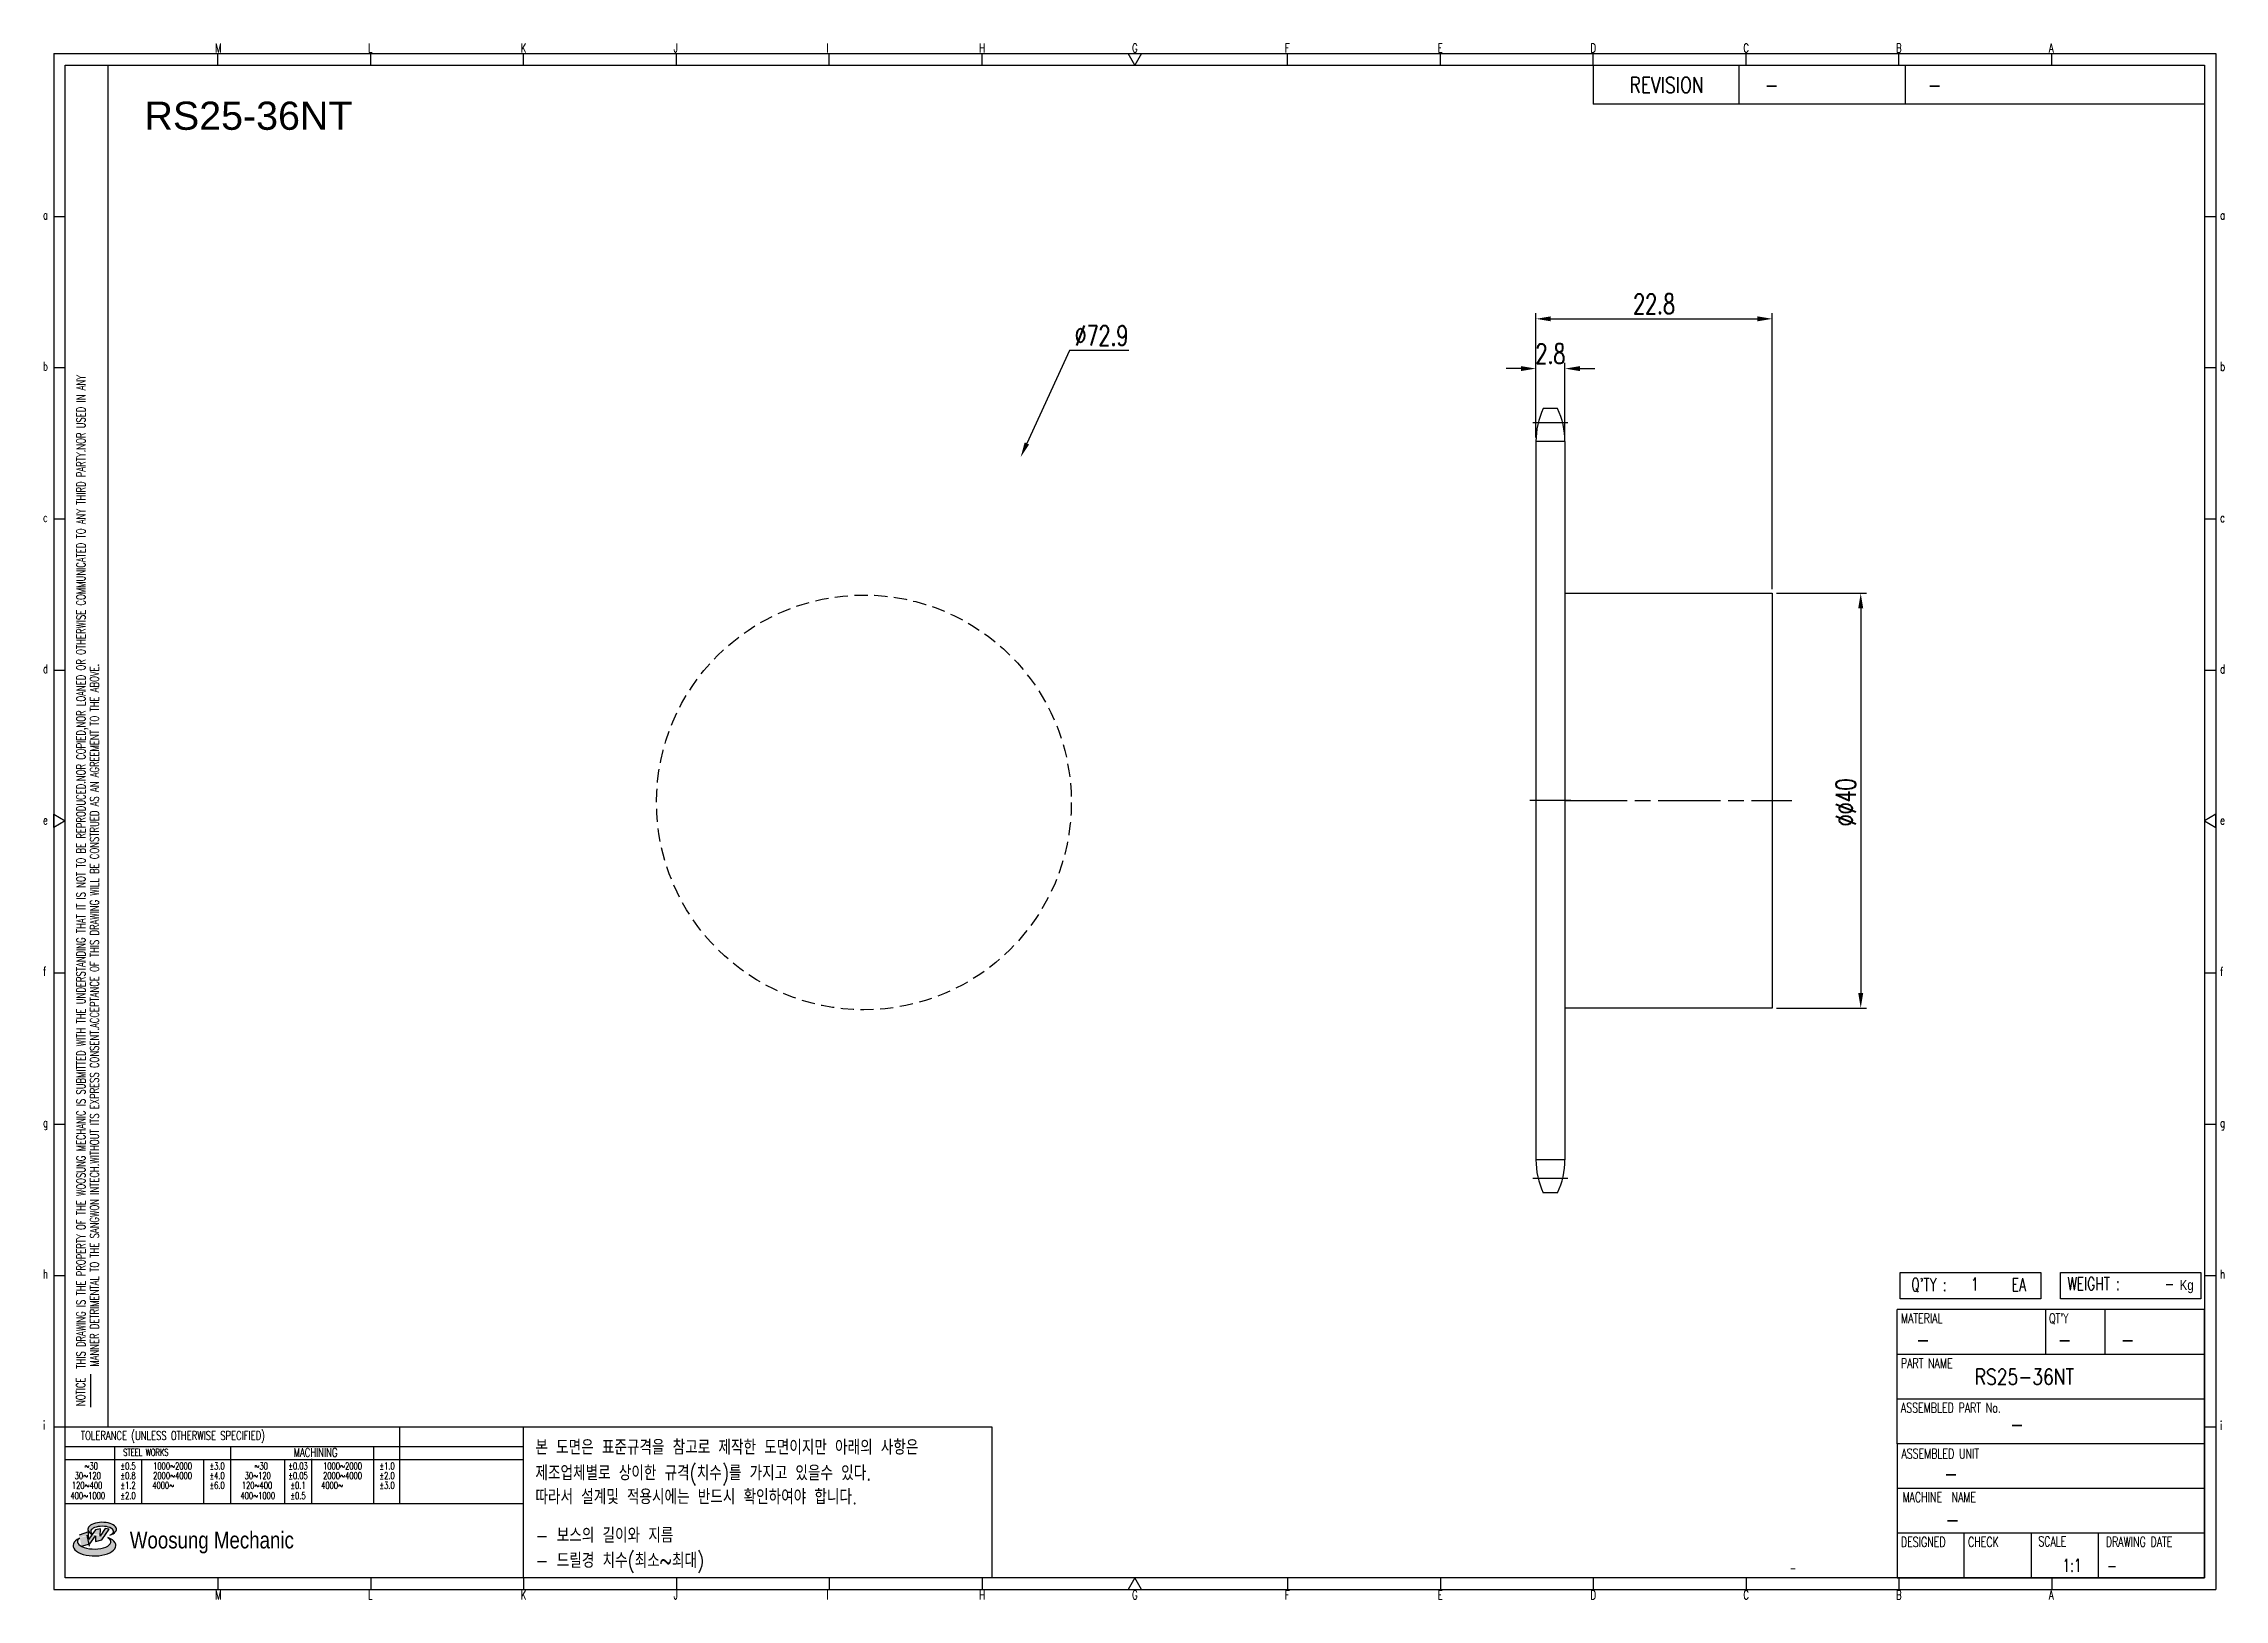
# Model space of a CAD drawing. Header units: millimetres. Extents: x -66241 to -66031, y 1433 to 1583.
import ezdxf
from ezdxf.enums import TextEntityAlignment as Align

# ---------------------------------------------------------------- set-up
doc = ezdxf.new("R2010")
doc.units = ezdxf.units.MM
for name, pattern in [('AM_ISO02W050', [7.5, 6, -1.5]), ('AM_ISO02W050x2', [3.75, 3, -0.75]), ('AM_ISO08W050', [18, 12, -1.5, 3, -1.5]), ('AM_ISO08W050x2', [9, 6, -0.75, 1.5, -0.75]), ('HIDDEN', [9.525, 6.35, -3.175])]:
    doc.linetypes.add(name, pattern=pattern)
for name, color, linetype, lineweight in [('AM_3N', 6, 'AM_ISO02W050', 25), ('AM_7', 4, 'AM_ISO08W050', 25), ('AM_7N', 4, 'AM_ISO08W050', 25)]:
    doc.layers.add(name, color=color, linetype=linetype, lineweight=lineweight)
for name, color, linetype in [('S-DIM', 7, 'Continuous'), ('TITLE', 7, 'Continuous'), ('도면레이아웃', 7, 'Continuous')]:
    doc.layers.add(name, color=color, linetype=linetype)
doc.styles.add('HAN', font='ROMANS.shx', dxfattribs={"width": 0.7, "bigfont": 'whgtxt.shx'})
doc.styles.add('HKD_ST2', font='romans.shx', dxfattribs={"width": 0.7, "height": 4, "bigfont": '@extfont2.shx'})
doc.styles.add('HSG', font='SIMPLEX.shx', dxfattribs={"width": 0.7, "bigfont": 'HSG.shx'})
doc.styles.add('ROMANS', font='romans.shx', dxfattribs={"width": 0.7, "bigfont": 'whgtxt.shx'})
doc.styles.add('SLDTEXTSTYLE4', font='arial.ttf', dxfattribs={"width": 0.8})
doc.styles.get("Standard").update_dxf_attribs({"font": 'arial.ttf'})
doc.dimstyles.new('APP3', dxfattribs={"dimscale": 0.8, "dimtxt": 2.4, "dimasz": 1.8, "dimexe": 0.7, "dimexo": 0.5, "dimgap": 0.6, "dimtad": 1, "dimtoh": 1, "dimdec": 1, "dimrnd": 0.01, "dimzin": 9, "dimdsep": 46, "dimtxsty": 'HSG', "dimcen": 0, "dimclrd": 1, "dimclre": 1, "dimclrt": 256, "dimazin": 2, "dimtp": 1, "dimtm": 1, "dimtfac": 0.5, "dimtdec": 1, "dimtofl": 0, "dimtmove": 0, "dimatfit": 3, "dimfxl": 0, "dimtvp": 1, "dimtolj": 2, "dimlwd": -1, "dimlwe": -1, "dimarcsym": 0})

# ---------------------------------------------------------------- blocks, each defined once
blk = doc.blocks.new('e567sfgjss')
for p, q in [((-66937.69, 488.79), (-66917.69, 488.79)), ((-66917.69, 488.79), (-66917.69, 448.79)), ((-66917.69, 448.79), (-66937.69, 448.79))]:
    blk.add_line(p, q)
at = {"layer": 'AM_7N', "linetype": 'AM_ISO08W050x2'}
blk.add_line((-66937.69, 468.79), (-66915.79, 468.79), dxfattribs=at)
blk = doc.blocks.new('SUYWSHJH')
at = {"layer": '도면레이아웃'}
h = blk.add_hatch(color=10, dxfattribs=at)
h.paths.add_polyline_path([(1.544, 35.177), (1.554, 34.966), (1.779, 35.034), (2.054, 35.422), (1.908, 35.446), (1.728, 35.167), (1.741, 35.439), (1.547, 35.405), (1.292, 35.041), (1.295, 35.33), (0.943, 35.208), (1.03, 34.8), (1.336, 34.885)])
edge = h.paths.add_edge_path()
edge.add_ellipse((1.795, 35.421), major_axis=(-0.53, 0), ratio=0.487785, start_angle=122.36065, end_angle=403.39574)
edge.add_line((1.411, 35.244), (1.419, 35.261))
edge.add_ellipse((1.798, 35.344), major_axis=(-0.423, 0), ratio=0.444396, start_angle=131.58977, end_angle=386.19408, ccw=False)
edge = h.paths.add_edge_path()
edge.add_ellipse((1.512, 34.815), major_axis=(-0.793, 0), ratio=0.480113, start_angle=314.67633, end_angle=590.85213)
edge.add_ellipse((1.501, 34.958), major_axis=(-0.62, 0), ratio=0.43311, start_angle=331.7024, end_angle=574.42495, ccw=False)
for p, q in [((0, 90.118), (80.15, 90.118)), ((0, 90.118), (0, 33.191)), ((6.089, 89.693), (6.089, 90.118)), ((11.753, 89.693), (11.753, 90.118)), ((17.418, 89.693), (17.418, 90.118)), ((23.082, 89.693), (23.082, 90.118)), ((28.746, 89.693), (28.746, 90.118)), ((34.411, 89.693), (34.411, 90.118)), ((45.739, 89.693), (45.739, 90.118)), ((51.404, 89.693), (51.404, 90.118)), ((57.068, 89.693), (57.068, 90.118)), ((62.732, 89.693), (62.732, 90.118)), ((68.397, 89.693), (68.397, 90.118)), ((74.061, 89.693), (74.061, 90.118)), ((80.15, 90.118), (80.15, 33.191)), ((0, 84.085), (0.425, 84.085)), ((79.725, 84.085), (80.15, 84.085)), ((0, 78.478), (0.425, 78.478)), ((79.725, 78.478), (80.15, 78.478)), ((0, 72.87), (0.425, 72.87)), ((79.725, 72.87), (80.15, 72.87)), ((0, 67.262), (0.425, 67.262)), ((79.725, 67.262), (80.15, 67.262)), ((0, 56.047), (0.425, 56.047)), ((79.725, 56.047), (80.15, 56.047)), ((0, 50.439), (0.425, 50.439)), ((79.725, 50.439), (80.15, 50.439)), ((0, 44.832), (0.425, 44.832)), ((79.725, 44.832), (80.15, 44.832)), ((1.377, 39.947), (1.377, 41.174)), ((0, 39.224), (0.425, 39.224)), ((79.725, 39.224), (80.15, 39.224)), ((0, 33.191), (80.15, 33.191)), ((6.089, 33.616), (6.089, 33.191)), ((11.753, 33.616), (11.753, 33.191)), ((17.418, 33.616), (17.418, 33.191)), ((23.082, 33.616), (23.082, 33.191)), ((28.746, 33.616), (28.746, 33.191)), ((34.411, 33.616), (34.411, 33.191)), ((45.739, 33.616), (45.739, 33.191)), ((51.404, 33.616), (51.404, 33.191)), ((57.068, 33.616), (57.068, 33.191)), ((62.732, 33.616), (62.732, 33.191)), ((68.397, 33.616), (68.397, 33.191)), ((74.061, 33.616), (74.061, 33.191))]:
    blk.add_line(p, q)
at = {"color": 2}
for p, q in [((2.017, 39.224), (2.017, 89.693)), ((0.425, 39.224), (17.418, 39.224)), ((12.816, 39.224), (12.816, 36.382)), ((17.418, 33.616), (17.418, 39.224)), ((0.425, 38.487), (17.418, 38.487)), ((0.425, 38.012), (17.418, 38.012)), ((2.257, 38.487), (2.257, 36.382)), ((3.257, 38.012), (3.257, 36.382)), ((5.557, 38.012), (5.557, 36.382)), ((6.557, 38.5), (6.557, 36.382)), ((8.557, 38.012), (8.557, 36.382)), ((9.557, 38.026), (9.557, 36.382)), ((11.857, 38.487), (11.857, 36.382)), ((0.425, 36.382), (17.418, 36.382))]:
    blk.add_line(p, q, dxfattribs=at)
at = {"color": 6, "ltscale": 0.5}
for p, q in [((57.068, 89.693), (57.068, 88.246)), ((62.47, 89.693), (62.47, 88.246)), ((68.635, 89.693), (68.635, 88.246)), ((79.725, 88.246), (57.068, 88.246)), ((68.336, 38.59), (68.336, 43.563)), ((79.725, 43.563), (68.336, 43.563)), ((73.827, 43.563), (73.827, 41.905)), ((76.037, 43.563), (76.037, 41.905)), ((79.725, 38.59), (79.725, 43.563)), ((79.725, 41.905), (68.336, 41.905)), ((79.725, 40.248), (68.336, 40.248)), ((68.336, 38.59), (68.336, 33.616)), ((79.725, 38.59), (68.336, 38.59)), ((79.725, 33.616), (79.725, 38.59)), ((79.725, 36.932), (68.336, 36.932)), ((79.725, 35.274), (68.336, 35.274)), ((70.822, 33.616), (70.822, 35.274)), ((73.309, 33.616), (73.309, 35.274)), ((75.796, 33.616), (75.796, 35.274)), ((68.336, 33.616), (79.725, 33.616))]:
    blk.add_line(p, q, dxfattribs=at)
for points in [[(40.075, 89.693), (39.83, 90.118), (40.32, 90.118)], [(0.425, 89.693), (79.725, 89.693), (79.725, 33.616), (0.425, 33.616)], [(0.425, 61.679), (0, 61.433), (0, 61.924)], [(79.725, 61.679), (80.15, 61.433), (80.15, 61.924)], [(40.075, 33.616), (39.83, 33.191), (40.32, 33.191)]]:
    blk.add_lwpolyline(points, close=True)
at = {"layer": 'TITLE', "color": 20}
for p, q in [((68.449, 43.961), (68.449, 44.936)), ((68.449, 44.936), (73.654, 44.936)), ((73.654, 44.936), (73.654, 43.961)), ((74.39, 43.961), (74.39, 44.936)), ((74.39, 44.936), (79.595, 44.936)), ((79.595, 44.936), (79.595, 43.961)), ((73.654, 43.961), (68.449, 43.961)), ((79.595, 43.961), (74.39, 43.961))]:
    blk.add_line(p, q, dxfattribs=at)
at = {"layer": '도면레이아웃'}
for p, q in [((1.295, 35.33), (0.943, 35.208)), ((1.03, 34.8), (1.336, 34.885)), ((1.224, 35.208), (1.311, 34.8)), ((1.224, 35.208), (1.224, 35.208)), ((1.547, 35.405), (1.292, 35.041)), ((1.292, 35.041), (1.295, 35.33)), ((1.336, 34.885), (1.544, 35.177)), ((1.419, 35.261), (1.411, 35.244)), ((1.544, 35.177), (1.554, 34.966)), ((1.741, 35.439), (1.547, 35.405)), ((1.554, 34.966), (1.779, 35.034)), ((1.908, 35.446), (1.728, 35.167)), ((1.728, 35.167), (1.741, 35.439)), ((1.779, 35.034), (2.054, 35.422)), ((2.054, 35.422), (1.908, 35.446))]:
    blk.add_line(p, q, dxfattribs=at)
for centre, major_axis, ratio, start_param, end_param in [((1.795, 35.421), (-0.53, 0), 0.487785, 2.135596, 7.040584), ((1.512, 34.815), (-0.793, 0), 0.480113, 5.492138, 10.312315), ((1.501, 34.958), (-0.62, 0), 0.43311, 5.789299, 10.025607), ((1.798, 35.344), (-0.423, 0), 0.444396, 2.296675, 6.740358)]:
    blk.add_ellipse(centre, major_axis=major_axis, ratio=ratio, start_param=start_param, end_param=end_param, dxfattribs=at)
at = {"color": 4, "style": 'HKD_ST2', "width": 0.7}
for s, p in [('M', (5.988, 90.164)), ('L', (11.652, 90.164)), ('K', (17.316, 90.164)), ('J', (22.981, 90.164)), ('I', (28.645, 90.164)), ('H', (34.309, 90.164)), ('G', (39.974, 90.164)), ('F', (45.638, 90.164)), ('E', (51.302, 90.164)), ('D', (56.967, 90.164)), ('C', (62.631, 90.164)), ('B', (68.295, 90.164)), ('A', (73.96, 90.164)), ('a', (-0.395, 83.976)), ('a', (80.305, 83.97)), ('b', (-0.395, 78.368)), ('b', (80.305, 78.362)), ('c', (-0.395, 72.76)), ('c', (80.305, 72.754)), ('d', (-0.395, 67.153)), ('d', (80.305, 67.147)), ('e', (-0.395, 61.545)), ('e', (80.305, 61.539)), ('f', (-0.395, 55.937)), ('f', (80.305, 55.931)), ('g', (-0.395, 50.33)), ('g', (80.305, 50.324)), ('h', (-0.395, 44.722)), ('h', (80.305, 44.716)), ('i', (-0.395, 39.114)), ('i', (80.305, 39.108)), ('M', (5.988, 32.824)), ('L', (11.652, 32.824)), ('K', (17.316, 32.824)), ('J', (22.981, 32.824)), ('I', (28.645, 32.824)), ('H', (34.309, 32.824)), ('G', (39.974, 32.824)), ('F', (45.638, 32.824)), ('E', (51.302, 32.824)), ('D', (56.967, 32.824)), ('C', (62.631, 32.824)), ('B', (68.295, 32.824)), ('A', (73.96, 32.824))]:
    blk.add_text(s, height=0.326, dxfattribs=at).set_placement(p)
for s, height, style, width, p in [('REVISION', 0.5806, 'HAN', 0.8, (58.415, 88.664)), ('-', 0.581, 'HAN', 0.8, (63.426, 88.664)), ('-', 0.581, 'HAN', 0.8, (69.468, 88.664)), ("Q'TY : ", 0.4746, 'HKD_ST2', 0.7, (68.857, 44.253)), ('1', 0.475, 'HKD_ST2', 0.7, (71.071, 44.275)), ('EA', 0.4746, 'HKD_ST2', 0.7, (72.578, 44.253)), ('WEIGHT : ', 0.4746, 'HKD_ST2', 0.7, (74.65, 44.286)), ('-', 0.581, 'HAN', 0.8, (69.029, 42.157)), ('-', 0.581, 'HAN', 0.8, (74.289, 42.157)), ('-', 0.581, 'HAN', 0.8, (76.623, 42.157)), ('-', 0.581, 'HAN', 0.8, (72.515, 39.013)), ('-', 0.581, 'HAN', 0.8, (70.067, 37.189)), ('-', 0.581, 'HAN', 0.8, (70.126, 35.48)), ('1:1', 0.4746, 'HKD_ST2', 0.7, (74.458, 33.848)), ('-', 0.475, 'HKD_ST2', 0.7, (76.112, 33.837))]:
    blk.add_text(s, height=height, dxfattribs=dict(style=style, width=width)).set_placement(p)
at = {"color": 2, "style": 'HKD_ST2', "width": 0.7}
for s, p in [(' THIS DRAWING IS THE PROPERTY OF THE WOOSUNG MECHANIC IS SUBMITTED WITH THE UNDERSTANDING THAT IT IS NOT TO BE REPRODUCED.NOR COPIED,NOR LOANED OR OTHERWISE COMMUNICATED TO ANY THIRD PARTY.NOR USED IN ANY', (1.173, 41.217)), ('MANNER DETRIMENTAL TO THE SANGWON INTECH.WITHOUT ITS EXPRESS CONSENT.ACCEPTANCE OF THIS DRAWING WILL BE CONSTRUED AS AN AGREEMENT TO THE ABOVE.', (1.672, 41.447))]:
    blk.add_text(s, height=0.326266, rotation=90, dxfattribs=at).set_placement(p)
at = {"style": 'HKD_ST2', "width": 0.7}
blk.add_text('-', height=0.475, dxfattribs=at).set_placement((78.613, 44.286), align=Align.RIGHT)
at = {"color": 4, "style": 'HKD_ST2', "width": 0.7}
for s, height, p in [('MATERIAL', 0.3651, (68.474, 43.425)), ("QT'Y", 0.3651, (73.965, 43.425)), ('PART NAME', 0.3651, (68.474, 41.756)), ('ASSEMBLED PART No.', 0.36511, (68.474, 40.109)), ('ASSEMBLED UNIT', 0.36511, (68.49, 38.408)), ('MACHINE  NAME', 0.36511, (68.532, 36.794)), ('DESIGNED', 0.3651, (68.474, 35.136)), ('CHECK', 0.3651, (70.961, 35.136)), ('SCALE', 0.3651, (73.566, 35.153)), ('DRAWING DATE', 0.36511, (76.071, 35.141))]:
    blk.add_text(s, height=height, dxfattribs=at).set_placement(p, align=Align.TOP_LEFT)
at = {"style": 'HKD_ST2', "width": 0.7}
blk.add_text('NOTICE', height=0.3263, rotation=90, dxfattribs=at).set_placement((1.163, 39.988))
for s, height, style, width, p in [('TOLERANCE (UNLESS OTHERWISE SPECIFIED)', 0.32627, 'HKD_ST2', 0.7, (4.417, 38.896)), ('-', 0.326, 'ROMANS', 0.65, (64.469, 33.975))]:
    blk.add_text(s, height=height, dxfattribs=dict(style=style, width=width)).set_placement(p, align=Align.MIDDLE_CENTER)
at = {"color": 4, "style": 'HKD_ST2', "width": 0.7}
for s, height, p in [('STEEL WORKS', 0.26101, (3.416, 38.268)), ('MACHINING', 0.3263, (9.707, 38.27)), ('%%P0.5', 0.261, (2.757, 37.762)), ('%%P0.8', 0.261, (2.757, 37.411)), ('%%P3.0', 0.261, (6.057, 37.762)), ('%%P4.0', 0.261, (6.057, 37.411)), ('%%P0.03', 0.261, (9.057, 37.762)), ('%%P0.05', 0.261, (9.057, 37.411)), ('%%P1.0', 0.261, (12.357, 37.762)), ('%%P2.0', 0.261, (12.357, 37.411)), ('%%P1.2', 0.261, (2.757, 37.045)), ('%%P2.0', 0.261, (2.757, 36.67)), ('%%P6.0', 0.261, (6.057, 37.045)), ('%%P0.1', 0.261, (9.057, 37.045)), ('%%P0.5', 0.261, (9.057, 36.67)), ('%%P3.0', 0.261, (12.357, 37.045))]:
    blk.add_text(s, height=height, dxfattribs=at).set_placement(p, align=Align.MIDDLE)
for s, height, p in [('30%%126120', 0.261, (1.263, 37.411)), ('%%12630', 0.261, (1.389, 37.762)), ('2000%%1264000', 0.26101, (4.407, 37.411)), ('1000%%1262000', 0.26101, (4.407, 37.762)), ('30%%126120', 0.261, (7.563, 37.411)), ('%%12630', 0.261, (7.689, 37.762)), ('2000%%1264000', 0.26101, (10.707, 37.411)), ('1000%%1262000', 0.26101, (10.707, 37.762)), ('400%%1261000', 0.26101, (1.263, 36.67)), ('120%%126400', 0.26101, (1.237, 37.045)), ('4000%%126', 0.261, (4.061, 37.045)), ('400%%1261000', 0.26101, (7.563, 36.67)), ('120%%126400', 0.26101, (7.537, 37.045)), ('4000%%126', 0.261, (10.321, 37.045))]:
    blk.add_text(s, height=height, dxfattribs=at).set_placement(p, align=Align.MIDDLE_CENTER)
at = {"color": 1, "style": 'SLDTEXTSTYLE4', "width": 0.8}
blk.add_text('Woosung Mechanic', height=0.61957, dxfattribs=at).set_placement((2.822, 34.711))
at = {"layer": 'TITLE', "width": 0.8}
blk.add_text('Kg', height=0.3789, dxfattribs=at).set_placement((78.807, 44.286))
blk = doc.blocks.new('*D18')
at = {"layer": 'Defpoints', "color": 0, "transparency": 16777216}
for p in [(-66094.41, 1551.55), (-66097.21, 1544.51), (-66094.41, 1544.51)]:
    blk.add_point(p, dxfattribs=at)
at = {"layer": 'S-DIM', "color": 1, "transparency": 16777216}
for p, q in [((-66098.65, 1551.55), (-66100.09, 1551.55)), ((-66097.21, 1544.91), (-66097.21, 1552.11)), ((-66094.41, 1544.91), (-66094.41, 1552.11)), ((-66092.97, 1551.55), (-66091.53, 1551.55))]:
    blk.add_line(p, q, dxfattribs=at)
for points in [[(-66098.65, 1551.79), (-66098.65, 1551.31), (-66097.21, 1551.55)], [(-66092.97, 1551.79), (-66092.97, 1551.31), (-66094.41, 1551.55)]]:
    blk.add_solid(points, dxfattribs=at)
at = {"layer": 'S-DIM', "transparency": 16777216, "insert": (-66095.81, 1552.99), "char_height": 1.92, "attachment_point": 5, "style": 'HSG'}
blk.add_mtext('\\A2;2.8', dxfattribs=at)
blk = doc.blocks.new('*D19')
at = {"layer": 'Defpoints', "color": 0, "transparency": 16777216}
for p in [(-66074.41, 1556.35), (-66097.21, 1544.51), (-66074.41, 1529.88)]:
    blk.add_point(p, dxfattribs=at)
at = {"layer": 'S-DIM', "color": 1, "transparency": 16777216}
for p, q in [((-66097.21, 1544.91), (-66097.21, 1556.91)), ((-66074.41, 1530.28), (-66074.41, 1556.91)), ((-66095.77, 1556.35), (-66075.85, 1556.35))]:
    blk.add_line(p, q, dxfattribs=at)
for points in [[(-66095.77, 1556.59), (-66095.77, 1556.11), (-66097.21, 1556.35)], [(-66075.85, 1556.59), (-66075.85, 1556.11), (-66074.41, 1556.35)]]:
    blk.add_solid(points, dxfattribs=at)
at = {"layer": 'S-DIM', "transparency": 16777216, "insert": (-66085.81, 1557.79), "char_height": 1.92, "attachment_point": 5, "style": 'HSG'}
blk.add_mtext('\\A2;22.8', dxfattribs=at)
blk = doc.blocks.new('*D20')
at = {"layer": 'Defpoints', "color": 0, "transparency": 16777216}
for p in [(-66074.41, 1529.88), (-66074.41, 1489.88), (-66065.88, 1489.88)]:
    blk.add_point(p, dxfattribs=at)
at = {"layer": 'S-DIM', "color": 1, "transparency": 16777216}
for p, q in [((-66074.01, 1529.88), (-66065.32, 1529.88)), ((-66065.88, 1528.44), (-66065.88, 1491.32)), ((-66074.01, 1489.88), (-66065.32, 1489.88))]:
    blk.add_line(p, q, dxfattribs=at)
for points in [[(-66066.12, 1528.44), (-66065.64, 1528.44), (-66065.88, 1529.88)], [(-66066.12, 1491.32), (-66065.64, 1491.32), (-66065.88, 1489.88)]]:
    blk.add_solid(points, dxfattribs=at)
at = {"layer": 'S-DIM', "transparency": 16777216, "insert": (-66067.32, 1509.71), "char_height": 1.92, "attachment_point": 5, "rotation": 90, "style": 'HSG'}
blk.add_mtext('\\A2;%%c%%c40', dxfattribs=at)
blk = doc.blocks.new('*D21')
at = {"layer": 'Defpoints', "color": 0, "transparency": 16777216}
for p in [(-66146.9, 1543.02), (-66177.13, 1476.73)]:
    blk.add_point(p, dxfattribs=at)
at = {"layer": 'S-DIM', "color": 1, "transparency": 16777216}
for p, q in [((-66142.21, 1553.3), (-66146.3, 1544.33)), ((-66136.48, 1553.3), (-66142.21, 1553.3))]:
    blk.add_line(p, q, dxfattribs=at)
blk.add_solid([(-66146.52, 1544.43), (-66146.09, 1544.23), (-66146.9, 1543.02)], dxfattribs=at)
at = {"layer": 'S-DIM', "transparency": 16777216, "insert": (-66139.11, 1554.74), "char_height": 1.92, "attachment_point": 5, "style": 'HSG'}
blk.add_mtext('\\A2;∅72.9', dxfattribs=at)

msp = doc.modelspace()

# ---------------------------------------------------------------- linework, layer by layer
for p, q in [((-66095.12, 1547.71), (-66096.51, 1547.71)), ((-66097.21, 1544.51), (-66097.21, 1475.25)), ((-66094.41, 1544.51), (-66094.41, 1475.25)), ((-66095.12, 1472.05), (-66096.51, 1472.05))]:
    msp.add_line(p, q)
at = {"color": 4}
msp.add_lwpolyline([(-66194.85, 1449.5), (-66149.67, 1449.5), (-66149.67, 1434.91), (-66194.85, 1434.91)], close=True, dxfattribs=at)
at = {"color": 2, "linetype": 'HIDDEN', "ltscale": 0.2}
msp.add_circle((-66162.02, 1509.71), 20, dxfattribs=at)
for centre, start, end in [((-66089.61, 1544.51), 155.0989, 180), ((-66102.01, 1544.51), 0, 24.9011), ((-66089.61, 1475.25), 180, 204.9011), ((-66102.01, 1475.25), 335.0989, 0)]:
    msp.add_arc(centre, 7.6, start, end)
at = {"layer": 'AM_3N', "linetype": 'AM_ISO02W050x2'}
for p, q in [((-66094.41, 1544.51), (-66097.21, 1544.51)), ((-66094.41, 1475.25), (-66097.21, 1475.25))]:
    msp.add_line(p, q, dxfattribs=at)
at = {"layer": 'AM_7', "linetype": 'AM_ISO08W050x2'}
for p, q in [((-66094.14, 1546.31), (-66097.52, 1546.31)), ((-66093.83, 1509.88), (-66097.79, 1509.88)), ((-66094.14, 1473.45), (-66097.52, 1473.45))]:
    msp.add_line(p, q, dxfattribs=at)

# ---------------------------------------------------------------- block references
at = {"xscale": 2.60200512, "yscale": 2.60200512, "zscale": 2.60200512}
msp.add_blockref('SUYWSHJH', (-66240.17, 1347.44), dxfattribs=at)
msp.add_blockref('e567sfgjss', (843.27, 1041.09))

# ---------------------------------------------------------------- texts
at = {"color": 2}
msp.add_text('RS25-36NT', height=2.719, dxfattribs=at).set_placement((-66231.41, 1574.58))
at = {"style": 'HAN', "width": 0.8}
msp.add_text('RS25-36NT', height=1.511, dxfattribs=at).set_placement((-66054.88, 1453.56))
at = {"color": 4, "style": 'HAN', "width": 0.8}
for s, p in [('본 도면은 표준규격을 참고로 제작한 도면이지만 아래의 사항은', (-66193.71, 1446.8)), ('제조업체별로 상이한 규격(치수)를 가지고 있을수 있다.', (-66193.71, 1444.32)), ('따라서 설계및 적용시에는 반드시 확인하여야 합니다.', (-66193.71, 1442.02)), ('- 보스의 길이와 지름', (-66193.71, 1438.31)), ('- 드릴경 치수(최소~최대)', (-66193.71, 1435.88))]:
    msp.add_text(s, height=1.4294, dxfattribs=at).set_placement(p)

# ---------------------------------------------------------------- dimensions: what is measured, and where the dimension line sits
at = {"layer": 'S-DIM'}
dim = msp.add_linear_dim(base=(-66074.41, 1556.35), p1=(-66097.21, 1544.51), p2=(-66074.41, 1529.88), dimstyle='APP3', dxfattribs=at)
dim.commit()
dim.dimension.update_dxf_attribs({"geometry": '*D19', "text_midpoint": (-66085.81, 1557.79)})
dim = msp.add_diameter_dim_2p(p1=(-66177.13, 1476.73), p2=(-66146.9, 1543.02), dimstyle='APP3', dxfattribs=at)
dim.commit()
dim.dimension.update_dxf_attribs({"geometry": '*D21', "text_midpoint": (-66139.11, 1553.3), "dimtype": 163})
dim = msp.add_linear_dim(base=(-66094.41, 1551.55), p1=(-66097.21, 1544.51), p2=(-66094.41, 1544.51), dimstyle='APP3', dxfattribs=at)
dim.commit()
dim.dimension.update_dxf_attribs({"geometry": '*D18', "text_midpoint": (-66095.81, 1551.55), "dimtype": 160})
dim = msp.add_linear_dim(base=(-66065.88, 1489.88), p1=(-66074.41, 1529.88), p2=(-66074.41, 1489.88), angle=90, text='%%c%%c<>', dimstyle='APP3', dxfattribs=at)
dim.commit()
dim.dimension.update_dxf_attribs({"geometry": '*D20', "text_midpoint": (-66065.88, 1509.71), "dimtype": 160})

doc.saveas('drawing.dxf')
